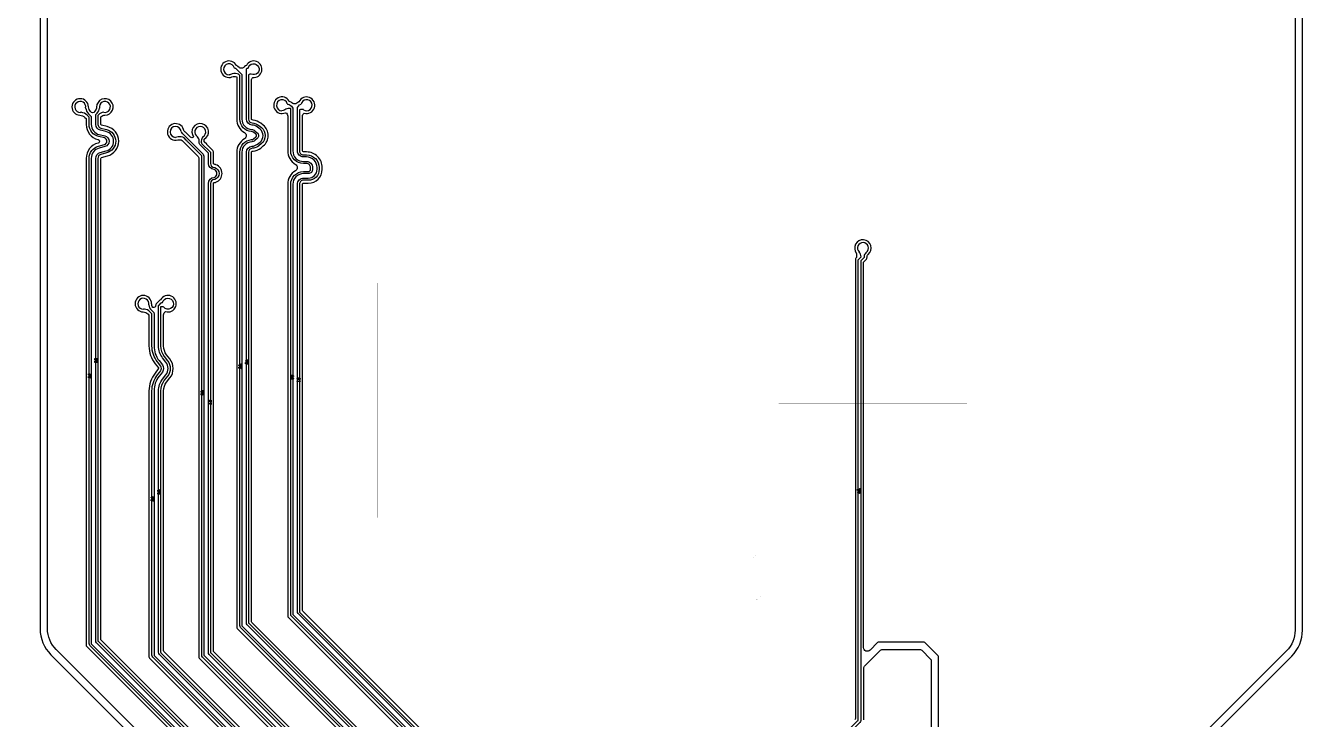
# Model space of a CAD drawing. Extents: x -945 to -170, y -475 to 73.
# Drawn here: x -899.53 to -864.66, y -411.88 to -392.93 of the extents above; entities that cross this region are included whole.
import ezdxf

# ---------------------------------------------------------------- set-up
doc = ezdxf.new("R2010")
doc.units = 0
for name, color, linetype in [('bak_bak_ttr1-bcq2932', 14, 'Continuous'), ('bak_outline', 7, 'Continuous'), ('biaozhu1', 4, 'Continuous'), ('quyukuang', 5, 'Continuous')]:
    doc.layers.add(name, color=color, linetype=linetype)

msp = doc.modelspace()

# ---------------------------------------------------------------- linework, layer by layer
at = {"layer": 'bak_bak_ttr1-bcq2932', "linetype": 'Continuous'}
for points in [[(-898.93, -409.404), (-898.93, -339.145, -0.198918), (-898.695, -338.58), (-887.94, -327.824, 0.198866), (-887.589, -326.976), (-887.589, -312.463, -0.414221), (-887.289, -312.163), (-876.493, -312.163, -0.414221), (-876.193, -312.463), (-876.193, -326.976, 0.198942), (-875.842, -327.824), (-865.09, -338.576, -0.19887), (-864.855, -339.142), (-864.855, -409.442, -0.198841), (-865.09, -410.008), (-876.844, -421.762, 0.198849), (-877.049, -422.257), (-877.049, -430.338, -0.414221), (-877.349, -430.638), (-885.32, -430.638, -0.141893), (-885.34, -430.632, 0.15105), (-885.466, -430.632, -0.121952), (-885.49, -430.638), (-885.875, -430.638)], [(-881.655, -420.918), (-893.344, -409.229, -0.198874), (-893.358, -409.194), (-893.358, -396.388, -0.324584), (-893.339, -396.362), (-893.313, -396.359, 0.142463), (-893.105, -396.272), (-893.036, -396.216, 0.478117), (-893.036, -395.65), (-893.106, -395.594, 0.142316), (-893.313, -395.508), (-893.341, -395.504, -0.348895), (-893.358, -395.478), (-893.358, -394.421, -0.218772), (-893.323, -394.344, 1.905011), (-893.497, -394.015, 0.138079), (-893.546, -394.049, 0.025643), (-893.554, -394.057, -0.419695), (-893.698, -394.071), (-893.728, -394.041, 0.113521), (-893.77, -394.015)], [(-881.767, -421.001), (-893.474, -409.295, -0.198804), (-893.497, -409.239), (-893.497, -396.388, -0.395947), (-893.341, -396.223, 0.154786), (-893.192, -396.165), (-893.123, -396.109, 0.477627), (-893.123, -395.758), (-893.192, -395.702, 0.156309), (-893.343, -395.644, -0.396268), (-893.497, -395.481), (-893.497, -394.127, -0.196439), (-893.489, -394.107), (-893.482, -394.1, -0.204763), (-893.461, -394.091), (-893.444, -394.091, -2.959849), (-893.363, -394.254, 0.160352), (-893.44, -394.275), (-893.44, -395.481, 0.39673), (-893.339, -395.587, -0.156028), (-893.157, -395.657), (-893.087, -395.714, -0.477715), (-893.087, -396.153), (-893.156, -396.209, -0.155105), (-893.338, -396.28, 0.395296), (-893.44, -396.388), (-893.44, -409.239, 0.199004), (-893.433, -409.254), (-881.727, -420.961, -0.198856)], [(-881.948, -421.076), (-893.654, -409.369, -0.198943), (-893.677, -409.314), (-893.677, -396.388, -0.395601), (-893.353, -396.043, 0.155066), (-893.305, -396.024), (-893.236, -395.968, 0.477322), (-893.236, -395.898), (-893.305, -395.842, 0.15679), (-893.353, -395.824, -0.396715), (-893.677, -395.481), (-893.677, -394.289), (-893.709, -394.256, 0.152893), (-893.888, -394.245, -0.146032), (-893.97, -394.27)], [(-893.891, -394.331, -0.155461), (-893.759, -394.326), (-893.759, -395.481, 0.266967), (-893.547, -395.849, -0.52643), (-893.544, -396.017, 0.268492), (-893.759, -396.388), (-893.759, -409.359, 0.198766), (-893.744, -409.395), (-882.034, -421.105, -0.147767)], [(-893.824, -394.087, 0.004405), (-893.821, -394.091), (-893.806, -394.091, -0.200874), (-893.786, -394.099), (-893.628, -394.257, -0.199584), (-893.62, -394.277), (-893.62, -395.481, 0.396851), (-893.35, -395.767, -0.156149), (-893.27, -395.798), (-893.2, -395.854, -0.477337), (-893.2, -396.013), (-893.27, -396.069, -0.155363), (-893.35, -396.1, 0.395401), (-893.62, -396.388), (-893.62, -409.314, 0.199143), (-893.614, -409.329), (-881.907, -421.036, -0.198742)], [(-897.586, -395.152, -0.200916), (-897.635, -395.267), (-897.665, -395.298, -0.365842), (-897.73, -395.298), (-897.75, -395.277, -0.18685), (-897.809, -395.143, 0.405594), (-898.034, -394.924)], [(-892.327, -394.995, 2.313873), (-892.43, -395.308, -0.304665), (-892.367, -395.402), (-892.367, -396.351, 0.263972), (-892.159, -396.718, -0.567595), (-892.159, -396.894, 0.263976), (-892.367, -397.261), (-892.367, -409.055, 0.198766), (-892.352, -409.09), (-881.022, -420.42, -0.198729)], [(-892.381, -395.062, 0.021056), (-892.37, -395.076, -0.21036), (-892.244, -395.156, -0.143676), (-892.228, -395.211), (-892.228, -396.351, 0.41422), (-891.939, -396.64), (-891.854, -396.64, -0.414226), (-891.688, -396.806), (-891.688, -396.853, -0.414237), (-891.806, -396.972), (-891.939, -396.972, 0.41422), (-892.228, -397.261), (-892.228, -409.009, 0.198856), (-892.222, -409.024), (-880.892, -420.354, -0.198938)], [(-880.622, -420.254), (-891.952, -408.924, -0.198729), (-891.967, -408.889), (-891.967, -397.261, -0.414276), (-891.939, -397.233), (-891.806, -397.233, 0.414213), (-891.426, -396.853), (-891.426, -396.806, 0.414218), (-891.854, -396.379), (-891.917, -396.379, -0.414228), (-891.967, -396.328), (-891.967, -395.407, -0.265043), (-891.916, -395.319, 2.219717), (-892.06, -395.013, 0.075855), (-892.115, -395.049, -0.308319), (-892.23, -395.052, 0.099159), (-892.322, -395.003, -0.017343), (-892.327, -394.995)], [(-892.105, -408.934), (-892.105, -397.261, -0.427024), (-891.932, -397.095), (-891.806, -397.095, 0.414224), (-891.565, -396.853), (-891.565, -396.806, 0.41422), (-891.854, -396.517), (-891.939, -396.517, -0.414226), (-892.105, -396.351), (-892.105, -395.211, -0.345906), (-892, -395.078)], [(-898.042, -395.375, -0.189283), (-897.906, -395.434), (-897.873, -395.467), (-897.873, -395.625, 0.347199), (-897.545, -396.041, -0.29157), (-897.509, -396.077, -0.414396), (-897.545, -396.138, 0.347003), (-897.873, -396.554), (-897.873, -409.852, 0.198804), (-897.858, -409.887), (-885.233, -422.512, -0.148168)], [(-885.146, -422.484), (-897.768, -409.862, -0.19884), (-897.791, -409.806), (-897.791, -396.554, -0.340305), (-897.534, -396.22), (-897.373, -396.177, 0.771829), (-897.374, -395.997), (-897.526, -395.961, -0.347025), (-897.791, -395.625), (-897.791, -395.433), (-897.847, -395.377, 0.15966), (-898.006, -395.297, -0.0484), (-898.034, -395.3)], [(-897.887, -395.178, 0.159731), (-897.807, -395.337), (-897.743, -395.401, -0.199584), (-897.734, -395.421), (-897.734, -395.625, 0.34701), (-897.513, -395.906), (-897.361, -395.942, -0.782508), (-897.358, -396.233), (-897.519, -396.275, 0.340297), (-897.734, -396.554), (-897.734, -409.806, 0.198864), (-897.728, -409.822), (-885.106, -422.443, -0.198949)], [(-897.611, -409.732), (-897.611, -396.555, -0.340388), (-897.488, -396.394), (-897.327, -396.352, 0.340287), (-897.123, -396.087, 0.347042), (-897.332, -395.822), (-897.484, -395.786, -0.347327), (-897.611, -395.625), (-897.611, -395.371, -0.199677), (-897.603, -395.351), (-897.576, -395.324, 0.166218), (-897.507, -395.183)], [(-897.394, -395.296, 0.166147), (-897.536, -395.365), (-897.554, -395.383), (-897.554, -395.625, 0.34733), (-897.471, -395.73), (-897.319, -395.767, -0.78167), (-897.313, -396.407), (-897.473, -396.449, 0.340395), (-897.554, -396.555), (-897.554, -409.732, 0.199003), (-897.548, -409.747), (-884.926, -422.369, -0.199055)], [(-884.836, -422.343), (-897.459, -409.72, -0.179694), (-897.472, -409.688), (-897.472, -396.555, -0.340562), (-897.452, -396.529), (-897.292, -396.486, 0.341505), (-896.984, -396.085, 0.345841), (-897.3, -395.687), (-897.452, -395.651, -0.347523), (-897.472, -395.625), (-897.472, -395.417, -0.190656), (-897.36, -395.376)], [(-880.932, -420.395), (-892.262, -409.064, -0.198777), (-892.285, -409.009), (-892.285, -397.261, -0.414219), (-891.939, -396.915), (-891.806, -396.915, 0.414258), (-891.745, -396.853), (-891.745, -396.806, 0.414232), (-891.854, -396.697), (-891.939, -396.697, -0.414219), (-892.285, -396.351), (-892.285, -395.211, 0.086099), (-892.288, -395.196, 0.155813), (-892.421, -395.21, -0.195914), (-892.525, -395.253)], [(-891.94, -395.224, 0.152113), (-892.048, -395.23), (-892.048, -396.351, 0.414232), (-891.939, -396.46), (-891.854, -396.46, -0.414219), (-891.508, -396.806), (-891.508, -396.853, -0.414222), (-891.806, -397.152), (-891.939, -397.152, 0.414232), (-892.048, -397.261), (-892.048, -408.934, 0.198995), (-892.042, -408.949), (-880.712, -420.28, -0.198816)], [(-882.708, -421.712), (-894.381, -410.039, -0.198874), (-894.396, -410.003), (-894.396, -397.242, -0.280846), (-894.381, -397.217), (-894.355, -397.214, 0.061589), (-894.329, -397.207, 0.69715), (-894.329, -396.728, 0.061605), (-894.355, -396.721), (-894.381, -396.717, -0.303825), (-894.396, -396.691), (-894.396, -396.4, 0.198933), (-894.428, -396.322), (-894.579, -396.172, 0.005259), (-894.58, -396.171), (-894.646, -396.104), (-894.646, -396.029, 2.64061), (-894.939, -395.965, -0.283983), (-894.984, -395.994), (-895.022, -395.976, 0.016692), (-895.04, -395.958), (-895.156, -395.841, 0.059155), (-895.192, -395.813, -0.067823), (-895.213, -395.766)], [(-883.019, -421.853), (-894.692, -410.179, -0.198816), (-894.715, -410.124), (-894.715, -396.495, 0.198914), (-894.721, -396.48), (-895.085, -396.116, -0.034872), (-895.115, -396.082, 0.03484), (-895.138, -396.056), (-895.197, -395.997, 0.15825), (-895.361, -395.965, -0.118331), (-895.429, -395.982)], [(-895.373, -396.05, -0.171674), (-895.247, -396.063), (-895.143, -396.174), (-894.811, -396.506, -0.198941), (-894.797, -396.541), (-894.796, -410.169, 0.198804), (-894.782, -410.205), (-883.104, -421.882, -0.139116)], [(-895.28, -395.822, 0.057643), (-895.248, -395.876, -0.091578), (-895.214, -395.899), (-895.07, -396.047, 0.034732), (-895.045, -396.076), (-894.681, -396.44, -0.198742), (-894.658, -396.495), (-894.658, -410.124, 0.198981), (-894.652, -410.139), (-882.978, -421.812, -0.198943)], [(-882.838, -421.778), (-894.512, -410.104, -0.198777), (-894.535, -410.049), (-894.535, -397.242, -0.404726), (-894.374, -397.076, 0.679226), (-894.374, -396.859, -0.404727), (-894.535, -396.693), (-894.535, -396.412), (-894.751, -396.196, -0.198864), (-894.785, -396.114), (-894.785, -396.083, 0.176054), (-894.828, -395.963)], [(-894.684, -395.963, 0.175974), (-894.728, -396.082), (-894.728, -396.114, 0.198872), (-894.711, -396.155), (-894.486, -396.38, -0.199274), (-894.478, -396.4), (-894.478, -396.693, 0.413726), (-894.369, -396.802, -0.08709), (-894.359, -396.803, -0.707026), (-894.359, -397.131, -0.087123), (-894.369, -397.133, 0.413728), (-894.478, -397.242), (-894.478, -410.049, 0.198856), (-894.471, -410.064), (-882.798, -421.738, -0.198812)], [(-876.515, -399.178, 2.417007), (-876.833, -399.149), (-876.833, -399.262, 0.21851), (-876.866, -399.351), (-876.866, -411.399), (-876.866, -411.4, 0.013338), (-876.866, -411.406)], [(-880.362, -428.781), (-880.362, -428.045, -0.123503), (-880.352, -428.003, 0.123426), (-880.311, -427.84), (-880.311, -427.6, -0.071899), (-880.309, -427.59), (-880.309, -426.727, -0.06563), (-880.311, -426.718), (-880.311, -415.467, -0.199051), (-880.285, -415.405), (-876.794, -411.914, 0.198993), (-876.791, -411.906), (-876.791, -399.342, -0.223567), (-876.777, -399.313), (-876.707, -399.244, 0.192842), (-876.765, -399.111)], [(-876.564, -399.12, 0.132872), (-876.622, -399.204), (-876.622, -399.249, -0.200779), (-876.633, -399.275), (-876.716, -399.358), (-876.716, -411.906, -0.198813), (-876.741, -411.968), (-880.232, -415.458, 0.199265), (-880.236, -415.467), (-880.236, -426.709, -0.06563), (-880.234, -426.719), (-880.234, -427.599, -0.071899), (-880.236, -427.609), (-880.236, -427.84, 0.122425), (-880.196, -428.002, -0.127335), (-880.185, -428.045), (-880.185, -428.781), (-880.362, -428.781)], [(-874.591, -412.363), (-874.591, -410.183, 0.198866), (-874.606, -410.148), (-874.97, -409.784, 0.198959), (-875.005, -409.77), (-876.224, -409.77, 0.199074), (-876.26, -409.784), (-876.465, -409.99, -0.668082), (-876.64, -409.918), (-876.64, -399.389), (-876.58, -399.33, 0.201663), (-876.546, -399.249), (-876.546, -399.219, -0.108065), (-876.515, -399.178)], [(-883.787, -421.993), (-895.743, -410.037, -0.198826), (-895.757, -410.002), (-895.757, -402.906, -0.167414), (-895.675, -402.667), (-895.585, -402.553, 0.345126), (-895.586, -402.033), (-895.675, -401.918, -0.167518), (-895.757, -401.68), (-895.757, -400.829, -0.268885), (-895.706, -400.74, 2.145421), (-895.839, -400.421, 0.112143), (-895.88, -400.447), (-895.945, -400.512, 0.184496), (-895.977, -400.583, -0.191708), (-895.993, -400.617, -0.328852), (-896.051, -400.626, -0.156987), (-896.085, -400.523)], [(-884.08, -422.151), (-896.053, -410.178, -0.198938), (-896.076, -410.122), (-896.076, -402.906, -0.167468), (-895.926, -402.471), (-895.837, -402.356, 0.344738), (-895.837, -402.229), (-895.926, -402.115, -0.167613), (-896.076, -401.68), (-896.076, -400.8), (-896.132, -400.745, 0.16384), (-896.28, -400.671, -0.053473), (-896.311, -400.675)], [(-896.165, -400.557, 0.163835), (-896.092, -400.704), (-896.028, -400.768, -0.199584), (-896.019, -400.788), (-896.019, -401.679, 0.167616), (-895.881, -402.08), (-895.792, -402.194, -0.344776), (-895.792, -402.391), (-895.881, -402.506, 0.167466), (-896.019, -402.906), (-896.019, -410.122, 0.199121), (-896.013, -410.137), (-884.04, -422.111, -0.198856)], [(-895.896, -410.047), (-895.896, -402.906, -0.167466), (-895.784, -402.582), (-895.694, -402.467, 0.344567), (-895.694, -402.118), (-895.784, -402.003, -0.167398), (-895.896, -401.68), (-895.896, -400.59, -0.22571), (-895.885, -400.567, -0.02727), (-895.883, -400.565), (-895.822, -400.504, -0.196847), (-895.803, -400.496), (-895.786, -400.496, -4.328704), (-895.751, -400.623)], [(-895.751, -400.623, 0.152834), (-895.839, -400.609), (-895.839, -401.679, 0.167388), (-895.739, -401.968), (-895.649, -402.083, -0.344598), (-895.649, -402.503), (-895.739, -402.617, 0.167454), (-895.839, -402.906), (-895.839, -410.047, 0.198981), (-895.833, -410.063), (-883.859, -422.036, -0.198777)], [(-896.312, -400.751, -0.19556), (-896.19, -400.802, 0.020772), (-896.183, -400.809), (-896.158, -400.834), (-896.158, -401.679, 0.167615), (-895.99, -402.165), (-895.901, -402.279, -0.373646), (-895.902, -402.308), (-895.99, -402.421, 0.167497), (-896.158, -402.906), (-896.158, -410.168, 0.198889), (-896.143, -410.203), (-884.17, -422.177, -0.198874)], [(-880.752, -420.32), (-892.082, -408.99, -0.198856), (-892.105, -408.934)], [(-886.256, -430.638), (-886.349, -430.638, -0.414221), (-886.649, -430.338), (-886.649, -422.307, 0.198849), (-886.854, -421.812), (-898.695, -409.97, -0.19897), (-898.93, -409.404)], [(-884.966, -422.409), (-897.588, -409.787, -0.198963), (-897.611, -409.732)], [(-883.9, -422.076), (-895.873, -410.103, -0.1988), (-895.896, -410.047)], [(-876.63, -411.888), (-876.63, -410.464, -0.198804), (-876.615, -410.429), (-876.175, -409.989, -0.198996), (-876.139, -409.974), (-875.089, -409.974, -0.198766), (-875.054, -409.988), (-874.81, -410.232, -0.198959), (-874.796, -410.268), (-874.796, -412.278, -0.198889)], [(-876.866, -411.406), (-876.866, -411.859, -0.199011), (-876.881, -411.894)]]:
    msp.add_lwpolyline(points, format="xyb", dxfattribs=at)
at = {"layer": 'bak_bak_ttr1-bcq2932'}
for centre, radius, start, end in [((-893.97, -394.12), 0.226, 27.4913, 290.5266), ((-893.97, -394.12), 0.15, 12.518, 269.9999), ((-898.034, -395.15), 0.226, 90.0044, 268.1021), ((-898.034, -395.15), 0.15, 349.0122, 270), ((-897.36, -395.15), 0.226, 270.0051, 180.5451), ((-897.36, -395.15), 0.15, 256.8962, 192.8669), ((-892.525, -395.103), 0.15, 15.6663, 270), ((-891.852, -395.103), 0.15, 234.2639, 170.6052), ((-895.429, -395.832), 0.226, 16.8631, 284.49), ((-895.429, -395.832), 0.15, 3.7343, 269.9998), ((-894.756, -395.832), 0.15, 298.6541, 241.4336), ((-876.659, -399.005), 0.15, 309.4811, 225.0198), ((-896.311, -400.525), 0.226, 0.2838, 269.7742), ((-896.311, -400.525), 0.15, 347.6674, 270.0007)]:
    msp.add_arc(centre, radius, start, end, dxfattribs=at)
at = {"layer": 'bak_outline', "linetype": 'Continuous'}
msp.add_lwpolyline([(-899.13, -339.145), (-899.13, -409.404, 0.198916), (-898.837, -410.112), (-886.995, -421.953, -0.198918), (-886.849, -422.307), (-886.849, -430.338, 0.414216), (-886.349, -430.838), (-877.349, -430.838, 0.414369), (-876.849, -430.338), (-876.849, -422.257, -0.19873), (-876.702, -421.903), (-864.948, -410.149, 0.198916), (-864.655, -409.442), (-864.655, -339.142, 0.198917)], format="xyb", dxfattribs=at)
at = {"layer": 'biaozhu1'}
msp.add_line((-896.075, -405.82), (-896.051, -405.834), dxfattribs=at)
at = {"layer": 'biaozhu1', "linetype": 'Continuous'}
for points in [[(-897.633, -402.058), (-897.633, -402.027, -0.595633), (-897.625, -402.022), (-897.606, -402.035, -1.208225), (-897.562, -402.066)], [(-897.623, -402.036), (-897.623, -402.058, -1), (-897.633, -402.058)], [(-897.57, -402.031, 0.372906), (-897.596, -402.037), (-897.596, -402.044, -0.595633), (-897.604, -402.048), (-897.623, -402.036)], [(-897.562, -402.066), (-897.569, -402.068, -1), (-897.573, -402.059, 0.637699), (-897.57, -402.031)], [(-893.518, -402.084, -0.379402), (-893.472, -402.059, -0.577103), (-893.442, -402.097, -0.205996), (-893.445, -402.1), (-893.451, -402.103)], [(-893.469, -402.07, -0.597515), (-893.489, -402.106, -0.359038), (-893.518, -402.086, -0.095784), (-893.518, -402.084)], [(-893.451, -402.103, -1.487491), (-893.45, -402.092, 0.775711), (-893.469, -402.07)], [(-897.633, -402.128), (-897.633, -402.099, -1), (-897.623, -402.099), (-897.623, -402.123), (-897.607, -402.125, -0.523857), (-897.586, -402.089)], [(-897.57, -402.101, 0.819062), (-897.594, -402.127, -0.735195), (-897.598, -402.136), (-897.628, -402.133, -0.388911), (-897.633, -402.128)], [(-897.569, -402.138, -1), (-897.573, -402.129, 0.637699), (-897.57, -402.101)], [(-893.664, -402.216, -0.647914), (-893.698, -402.209, -0.095784), (-893.699, -402.208)], [(-893.699, -402.286), (-893.699, -402.258, -1), (-893.689, -402.258), (-893.689, -402.282), (-893.673, -402.283, -0.523857), (-893.652, -402.247)], [(-893.636, -402.259, 0.819062), (-893.66, -402.285, -0.735195), (-893.664, -402.294), (-893.694, -402.291, -0.388911), (-893.699, -402.286)], [(-893.672, -402.195, 0.610192), (-893.689, -402.197), (-893.689, -402.207)], [(-893.635, -402.296, -1), (-893.639, -402.287, 0.637699), (-893.636, -402.259)], [(-893.518, -402.165), (-893.518, -402.137, -1), (-893.508, -402.137), (-893.508, -402.161), (-893.493, -402.162, -0.523857), (-893.471, -402.126)], [(-893.456, -402.139, 0.819062), (-893.48, -402.164, -0.735195), (-893.484, -402.173), (-893.514, -402.17, -0.388911), (-893.518, -402.165)], [(-893.455, -402.176, -1), (-893.459, -402.167, 0.637699), (-893.456, -402.139)], [(-897.813, -402.467, -0.688679), (-897.779, -402.443), (-897.768, -402.449), (-897.743, -402.471)], [(-897.791, -402.484, -0.328001), (-897.812, -402.47, -0.134382), (-897.813, -402.467)], [(-897.813, -402.546), (-897.813, -402.517, -1), (-897.803, -402.517), (-897.803, -402.541), (-897.788, -402.543, -0.523857), (-897.766, -402.507)], [(-897.75, -402.519, 0.819062), (-897.775, -402.545, -0.735195), (-897.778, -402.554), (-897.808, -402.551, -0.388911), (-897.813, -402.546)], [(-897.803, -402.457, 0.570938), (-897.791, -402.474, -1), (-897.791, -402.484)], [(-897.743, -402.471), (-897.743, -402.442, -1), (-897.733, -402.442), (-897.733, -402.481, -0.650111), (-897.741, -402.485), (-897.774, -402.457, 0.341992), (-897.803, -402.457)], [(-897.749, -402.556, -1), (-897.753, -402.547, 0.637699), (-897.75, -402.519)], [(-892.287, -402.497, -0.379229), (-892.241, -402.473, -0.575841), (-892.211, -402.511, -0.205996), (-892.213, -402.514), (-892.22, -402.516)], [(-892.238, -402.483, -0.597521), (-892.257, -402.519, -0.359264), (-892.287, -402.499, -0.095784), (-892.287, -402.497)], [(-892.287, -402.567, -0.384765), (-892.241, -402.54, -0.472809), (-892.207, -402.569)], [(-892.207, -402.569, -0.401992), (-892.283, -402.578), (-892.287, -402.569, -0.095784), (-892.287, -402.567)], [(-892.22, -402.516, -1.487712), (-892.219, -402.505, 0.775304), (-892.238, -402.483)], [(-892.107, -402.572, -0.379229), (-892.061, -402.547, -0.575841), (-892.03, -402.585, -0.205996), (-892.033, -402.588), (-892.04, -402.591)], [(-892.057, -402.558, -0.597521), (-892.077, -402.594, -0.359264), (-892.106, -402.574, -0.095784), (-892.107, -402.572)], [(-892.102, -402.647, -1), (-892.102, -402.637), (-892.045, -402.637)], [(-892.049, -402.63, -1.522268), (-892.038, -402.63), (-892.028, -402.638, -0.70052), (-892.032, -402.647), (-892.102, -402.647)], [(-892.04, -402.591, -1.487712), (-892.039, -402.579, 0.775304), (-892.057, -402.558)], [(-892.045, -402.637, -0.069267), (-892.046, -402.636), (-892.049, -402.63)], [(-894.656, -402.927, -0.421687), (-894.733, -402.937), (-894.736, -402.928, -0.095784), (-894.736, -402.927)], [(-894.736, -403.011), (-894.736, -402.982, -1), (-894.726, -402.982), (-894.726, -403.006), (-894.711, -403.008, -0.523857), (-894.689, -402.972)], [(-894.674, -402.984, 0.819062), (-894.698, -403.01, -0.735195), (-894.702, -403.019), (-894.732, -403.016, -0.388911), (-894.736, -403.011)], [(-894.723, -402.905, -1.487712), (-894.724, -402.916, 0.775304), (-894.706, -402.938)], [(-894.673, -403.021, -1), (-894.677, -403.012, 0.637699), (-894.674, -402.984)], [(-894.519, -403.194, 0.819215), (-894.494, -403.168, -0.735195), (-894.491, -403.159), (-894.461, -403.162, -0.388911), (-894.456, -403.167), (-894.456, -403.196, -1), (-894.466, -403.196), (-894.466, -403.172), (-894.481, -403.17, -0.644414), (-894.512, -403.206), (-894.522, -403.204, -0.113002), (-894.524, -403.202), (-894.531, -403.197, -0.127516), (-894.532, -403.195), (-894.536, -403.186, -0.095784), (-894.536, -403.184)], [(-894.533, -403.248, -1), (-894.529, -403.238), (-894.466, -403.264)], [(-894.466, -403.264), (-894.466, -403.232, -1), (-894.456, -403.232), (-894.456, -403.271, -0.539242), (-894.463, -403.276), (-894.533, -403.248)], [(-894.52, -403.157, -1), (-894.516, -403.166, 0.637699), (-894.519, -403.194)], [(-896.098, -405.907), (-896.098, -405.879, -1), (-896.088, -405.879), (-896.088, -405.903), (-896.073, -405.904, -0.523857), (-896.051, -405.868)], [(-896.035, -405.881, 0.819062), (-896.06, -405.907, -0.735195), (-896.063, -405.915), (-896.093, -405.912, -0.388911), (-896.098, -405.907)], [(-896.034, -405.918, -1), (-896.038, -405.909, 0.637699), (-896.035, -405.881)], [(-895.918, -405.652), (-895.918, -405.623, -1), (-895.908, -405.623), (-895.908, -405.647), (-895.892, -405.649, -0.523857), (-895.871, -405.613)], [(-895.855, -405.625, 0.819062), (-895.879, -405.651, -0.735195), (-895.883, -405.66), (-895.913, -405.657, -0.388911), (-895.918, -405.652)], [(-895.918, -405.722), (-895.918, -405.693, -1), (-895.908, -405.693), (-895.908, -405.717), (-895.892, -405.719, -0.523857), (-895.871, -405.683)], [(-895.855, -405.695, 0.819062), (-895.879, -405.721, -0.735195), (-895.883, -405.73), (-895.913, -405.727, -0.388911), (-895.918, -405.722)], [(-895.854, -405.662, -1), (-895.858, -405.653, 0.637699), (-895.855, -405.625)], [(-895.854, -405.732, -1), (-895.858, -405.723, 0.637699), (-895.855, -405.695)], [(-876.803, -405.623), (-876.803, -405.594, -1), (-876.793, -405.594), (-876.793, -405.618), (-876.778, -405.62, -0.523857), (-876.756, -405.584)], [(-876.74, -405.596, 0.819062), (-876.765, -405.622, -0.735195), (-876.768, -405.63), (-876.798, -405.628, -0.388911), (-876.803, -405.623)], [(-876.769, -405.693, -0.647914), (-876.803, -405.686, -0.095784), (-876.803, -405.684)], [(-876.776, -405.672, 0.610192), (-876.793, -405.674), (-876.793, -405.683)], [(-876.739, -405.633, -1), (-876.743, -405.624, 0.637699), (-876.74, -405.596)]]:
    msp.add_lwpolyline(points, format="xyb", dxfattribs=at)
for points in [[(-892.277, -402.567), (-892.275, -402.573, 0.272445), (-892.219, -402.573, 0.311837), (-892.219, -402.557, 0.272432), (-892.275, -402.557), (-892.277, -402.563)], [(-896.095, -405.819, -0.761311), (-896.093, -405.81), (-896.051, -405.81), (-896.051, -405.8, -1), (-896.041, -405.8), (-896.041, -405.81), (-896.023, -405.81, -1), (-896.023, -405.82), (-896.041, -405.82), (-896.041, -405.843, -0.589349), (-896.049, -405.847)]]:
    msp.add_lwpolyline(points, format="xyb", close=True, dxfattribs=at)
msp.add_lwpolyline([(-896.051, -405.834), (-896.051, -405.82), (-896.075, -405.82)], dxfattribs=at)
at = {"layer": 'biaozhu1'}
for centre, radius in [((-893.492, -402.083), 0.0151), ((-893.644, -402.202), 0.0152), ((-892.26, -402.496), 0.0151), ((-892.08, -402.57), 0.0151), ((-894.683, -402.925), 0.0151), ((-876.748, -405.678), 0.0152)]:
    msp.add_circle(centre, radius, dxfattribs=at)
for centre, radius, start, end in [((-897.581, -402.115), 0.0263, 296.5455, 100.7623), ((-893.679, -402.202), 0.0204, 44.4979, 195.9023), ((-893.679, -402.202), 0.0104, 204.1519, 43.2244), ((-893.643, -402.202), 0.026, 213.0455, 146.9545), ((-893.647, -402.273), 0.0263, 296.5455, 100.7623), ((-893.466, -402.152), 0.0263, 296.5455, 100.7623), ((-897.761, -402.533), 0.0263, 296.5455, 100.7623), ((-894.717, -402.923), 0.0197, 108.9553, 189.1016), ((-894.686, -402.925), 0.0233, 90.0194, 213.449), ((-894.685, -402.998), 0.0263, 296.5455, 100.7623), ((-894.682, -402.927), 0.0255, 0.7979, 99.5416), ((-894.513, -403.18), 0.0236, 106.4931, 191.8563), ((-896.046, -405.894), 0.0263, 296.5455, 100.7623), ((-895.866, -405.639), 0.0263, 296.5455, 100.7623), ((-895.866, -405.709), 0.0263, 296.5455, 100.7623), ((-876.783, -405.678), 0.0204, 44.4979, 195.9023), ((-876.784, -405.679), 0.0104, 204.1519, 43.2244), ((-876.747, -405.678), 0.026, 213.0455, 146.9545), ((-876.751, -405.609), 0.0263, 296.5455, 100.7623)]:
    msp.add_arc(centre, radius, start, end, dxfattribs=at)
at = {"layer": 'quyukuang', "linetype": 'Continuous', "const_width": 0.001}
for points in [[(-899.528, -406.366), (-899.528, -399.958), (-889.907, -399.958), (-889.907, -406.366)], [(-878.96, -413.951), (-878.96, -403.26), (-873.818, -403.26), (-873.818, -413.951)]]:
    msp.add_lwpolyline(points, close=True, dxfattribs=at)
msp.add_lwpolyline([(-879.455, -407.505), (-879.455, -408.505, -1), (-879.655, -408.505), (-879.655, -407.505, -1)], format="xyb", close=True, dxfattribs=at)

doc.saveas('drawing.dxf')
